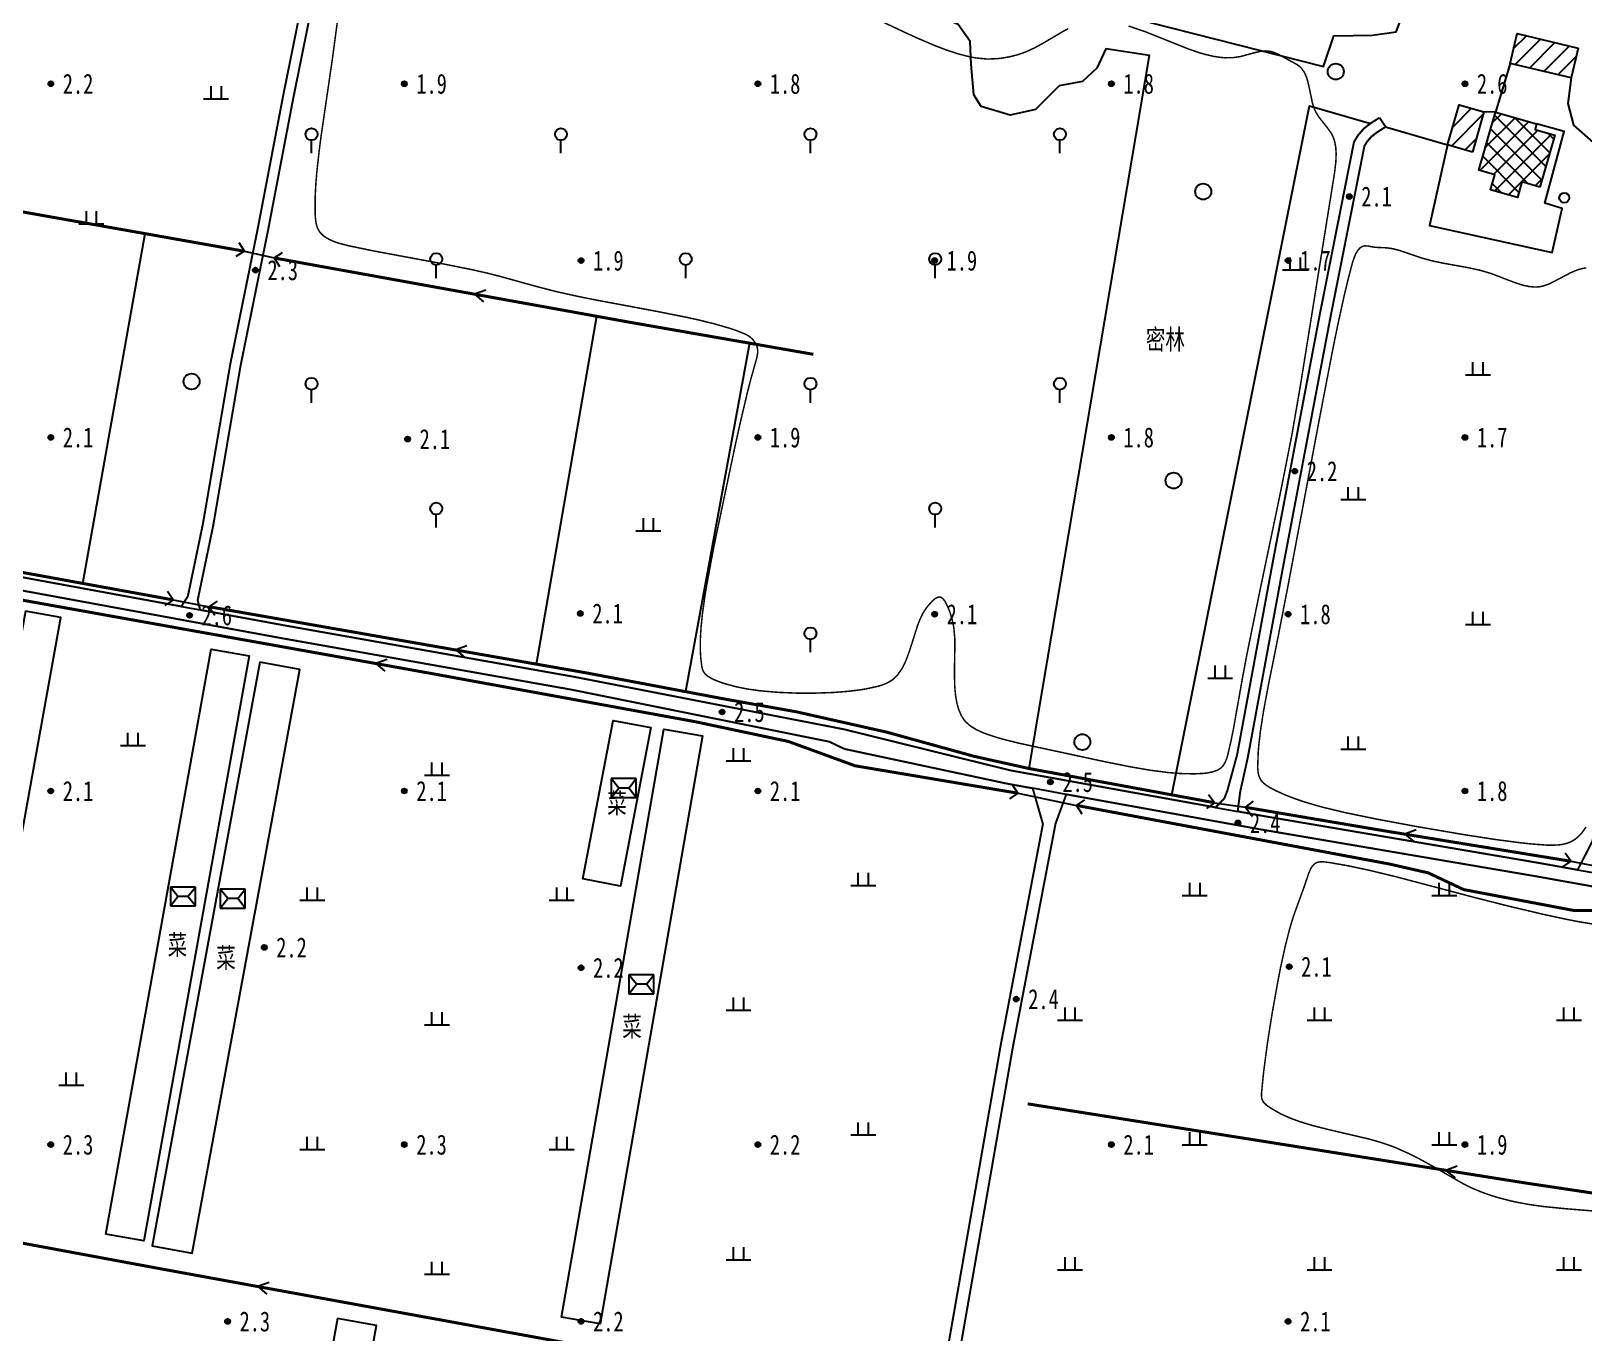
# Model space of a CAD drawing. Header units: metres. Extents: x 494039 to 619385, y 3351420 to 3402703.
# Drawn here: x 587163.4 to 587474.6, y 3393727.7 to 3393988.5 of the extents above; entities that cross this region are included whole.
import ezdxf
from ezdxf.enums import TextEntityAlignment as Align

# ---------------------------------------------------------------- set-up
doc = ezdxf.new("R2010")
doc.units = ezdxf.units.M
for name, pattern in [('2180', [0]), ('4410a', [0]), ('9610', [0])]:
    doc.linetypes.add(name, pattern=pattern)
for name, color, linetype in [('220200', 130, 'Continuous'), ('220900', 130, '2180'), ('261301', 141, 'Continuous'), ('310300', 8, 'Continuous'), ('310500', 8, 'Continuous'), ('330400', 8, 'Continuous'), ('420500', 8, 'Continuous'), ('440100', 8, 'Continuous'), ('510301', 8, 'Continuous'), ('720100', 8, 'Continuous'), ('810100', 8, '9610'), ('810302', 8, 'Continuous'), ('810401', 8, 'Continuous'), ('810501', 8, 'Continuous')]:
    doc.layers.add(name, color=color, linetype=linetype)
doc.layers.add('710101', color=8, linetype='Continuous', lineweight=0)
pattern_1 = [(45, (0, 0), (-1.767766953, 1.767766953), [])]

# ---------------------------------------------------------------- blocks, each defined once
blk = doc.blocks.new('gc170')
at = {"linetype": 'Continuous'}
blk.add_circle((0, 0), 0.5, dxfattribs=at)
blk = doc.blocks.new('gu')
at = {"flags": 128}
for points in [[(3.75, 0), (-3.75, 0)], [(2.71, -0.6), (3.75, 0), (3.75, 0), (2.71, 0.6)]]:
    blk.add_lwpolyline(points, dxfattribs=at)
blk = doc.blocks.new('p_point')
for radius in [0.25, 0.2, 0.15, 0.1, 0.05]:
    blk.add_circle((0, 0), radius)
blk.add_point((0, 0))
blk = doc.blocks.new('vm')
at = {"linetype": 'Continuous'}
for p, q in [((1.25, 0), (-1.25, 0)), ((-0.5, 0), (-0.5, 1.3)), ((0.5, 1.3), (0.5, 0))]:
    blk.add_line(p, q, dxfattribs=at)
blk = doc.blocks.new('v1')
blk.add_circle((0, 0), 0.8)
blk = doc.blocks.new('gc325')
blk.add_line((0, 0), (0, 1.3))
blk.add_circle((0, 1.9), 0.6)
blk = doc.blocks.new('mf')
for p, q in [((1.25, 0.95), (-1.25, 0.95)), ((-1.25, 0.95), (-1.25, -0.95)), ((0.5, 0), (-0.5, 0)), ((1.25, -0.95), (1.25, 0.95)), ((-1.25, -0.95), (1.25, -0.95))]:
    blk.add_line(p, q)
at = {"flags": 128}
for points in [[(-1.25, -0.95), (-0.5, 0), (-1.25, 0.95)], [(1.25, -0.95), (0.5, 0), (1.25, 0.95)]]:
    blk.add_lwpolyline(points, dxfattribs=at)
blk = doc.blocks.new('1-3&1-4')
at = {"layer": '310300', "linetype": 'Continuous'}
h = blk.add_hatch(dxfattribs=at)
h.set_pattern_fill('ANSI31', color=8, scale=20, style=0)
h.set_pattern_definition(pattern_1)
h.paths.add_polyline_path([(587473.4834, 3393985.0752), (587472.0599, 3393979.1235), (587459.8156, 3393982.052), (587461.2391, 3393988.0037)])
h = blk.add_hatch(dxfattribs=at)
h.set_pattern_fill('ANSI31', color=8, scale=20, style=0)
h.set_pattern_definition(pattern_1)
h.paths.add_polyline_path([(587452.2719, 3393964.2906), (587447.3003, 3393965.716), (587449.6099, 3393973.7717), (587454.5815, 3393972.3463)])
at = {"layer": '310500', "linetype": 'Continuous'}
h = blk.add_hatch(dxfattribs=at)
h.set_pattern_fill('ANSI37', color=8, scale=20, style=0)
h.set_pattern_definition([(45, (0, 0), (-1.767766953, 1.767766953), []), (135, (0, 0), (-1.767766953, -1.767766953), [])])
h.paths.add_polyline_path([(587465.776, 3393957.263), (587462.1996, 3393958.2884), (587461.302, 3393955.1573), (587455.8842, 3393956.7106), (587456.7511, 3393959.734), (587453.5332, 3393960.6566), (587456.8708, 3393972.298), (587465.1428, 3393969.9264), (587464.8231, 3393968.8112), (587468.7631, 3393967.6816)])
at = {"layer": '220200', "color": 141, "linetype": 'Continuous', "const_width": 0.6, "flags": 128}
for points in [[(587102.3354, 3393968.9443), (587113.6595, 3393966.0218), (587129.578, 3393958.3142), (587136.688, 3393956.7214), (587206.1429, 3393944.4078)], [(587059.8729, 3393764.3644), (587077.2567, 3393852.2626), (587082.5172, 3393879.2747), (587085.9353, 3393882.8062), (587091.6637, 3393886.2815), (587093.6054, 3393886.5908), (587146.2144, 3393877.2625), (587243.1277, 3393859.8902), (587296.414, 3393850.1584), (587315.1553, 3393846.1884), (587328.5231, 3393841.3134), (587361.1598, 3393835.8171)], [(587191.8419, 3393874.552), (587138.958, 3393884.19), (587122.924, 3393887.2837)], [(587372.8985, 3393833.3762), (587435.8154, 3393821.5885), (587443.4268, 3393819.845), (587450.5266, 3393816.5015), (587472.5661, 3393812.3236), (587480.8627, 3393812.224), (587489.8531, 3393811.5652), (587521.2562, 3393806.6591), (587571.759, 3393797.8682)], [(587363.1297, 3393773.5725), (587463.1242, 3393757.6776), (587540.9296, 3393746.0642), (587562.5168, 3393742.7258)]]:
    blk.add_lwpolyline(points, dxfattribs=at)
for points, elevation in [([(587212.0869, 3393943.0695), (587282.866, 3393930.2681), (587320.1707, 3393923.7551)], 2.5705), ([(587400.5445, 3393833.913), (587363.4259, 3393840.7544), (587352.4209, 3393843.1981), (587334.926, 3393848.0369), (587316.7005, 3393852.1387), (587302.6507, 3393854.6359), (587274.8536, 3393859.8903), (587199.0819, 3393873.1749)], 2.5461), ([(586975.3029, 3393854.1911), (586971.4766, 3393780.7536), (586971.2486, 3393778.3995), (586991.7256, 3393775.148), (587049.5524, 3393766.222), (587119.0809, 3393753.5581), (587189.5482, 3393740.4856), (587270.1814, 3393725.7631), (587296.1809, 3393721.4279), (587344.5556, 3393712.5714)], 2.7528), ([(587472.0037, 3393822.1766), (587434.321, 3393828.3257), (587406.7571, 3393832.9991)], 2.5104)]:
    blk.add_lwpolyline(points, dxfattribs=dict(at, elevation=elevation))
at = {"layer": '220900', "color": 141, "linetype": 'Continuous'}
for p, q in [((587206.1429, 3393944.4078), (587205.0739, 3393946.0981)), ((587206.1429, 3393944.4078), (587204.4526, 3393943.3388)), ((587212.0869, 3393943.0695), (587213.7772, 3393944.1385)), ((587212.0869, 3393943.0695), (587213.1559, 3393941.3792)), ((587191.8419, 3393874.552), (587190.1883, 3393873.427)), ((587191.8419, 3393874.552), (587190.7169, 3393876.2056)), ((587199.0819, 3393873.1749), (587200.7355, 3393874.2999)), ((587199.0819, 3393873.1749), (587200.2069, 3393871.5213)), ((587361.1598, 3393835.8171), (587360.0631, 3393837.4896)), ((587361.1598, 3393835.8171), (587359.4873, 3393834.7204)), ((587372.8985, 3393833.3762), (587374.571, 3393834.4729)), ((587400.5445, 3393833.913), (587398.9395, 3393832.7197)), ((587400.5445, 3393833.913), (587399.3512, 3393835.518)), ((587406.7571, 3393832.9991), (587408.3621, 3393834.1924)), ((587372.8985, 3393833.3762), (587373.9952, 3393831.7037)), ((587406.7571, 3393832.9991), (587407.9504, 3393831.3941)), ((587472.0037, 3393822.1766), (587470.3519, 3393821.049)), ((587472.0037, 3393822.1766), (587470.8761, 3393823.8284))]:
    blk.add_line(p, q, dxfattribs=at)
at = {"layer": '220900', "color": 141, "linetype": '2180', "flags": 128}
for points, elevation in [([(587206.1429, 3393944.4078), (587212.0869, 3393943.0695)], 2.7132), ([(587191.8419, 3393874.552), (587199.0819, 3393873.1749)], 2.5818), ([(587361.1598, 3393835.8171), (587372.8985, 3393833.3762)], 2.6115), ([(587472.0037, 3393822.1766), (587478.858, 3393820.8838)], 2.7602)]:
    blk.add_lwpolyline(points, dxfattribs=dict(at, elevation=elevation))
blk.add_lwpolyline([(587400.5445, 3393833.913), (587406.7571, 3393832.9991)], dxfattribs=at)
at = {"layer": '310300', "color": 8, "linetype": 'Continuous', "flags": 128}
for points, elevation in [([(587473.4834, 3393985.0752), (587472.0599, 3393979.1235), (587459.8156, 3393982.052), (587461.2391, 3393988.0037)], 6.9067), ([(587452.2719, 3393964.2906), (587447.3003, 3393965.716), (587449.6099, 3393973.7717), (587454.5815, 3393972.3463)], 5.3209)]:
    blk.add_lwpolyline(points, close=True, dxfattribs=dict(at, elevation=elevation))
at = {"layer": '310500', "color": 8, "linetype": 'Continuous', "flags": 128}
blk.add_lwpolyline([(587465.776, 3393957.263), (587462.1996, 3393958.2884), (587461.302, 3393955.1573), (587455.8842, 3393956.7106), (587456.7511, 3393959.734), (587453.5332, 3393960.6566), (587456.8708, 3393972.298), (587465.1428, 3393969.9264), (587464.8231, 3393968.8112), (587468.7631, 3393967.6816)], close=True, dxfattribs=at)
at = {"layer": '330400', "color": 8, "linetype": 'Continuous', "flags": 128}
for points, elevation in [([(587162.2585, 3393872.3078), (587140.6261, 3393752.7893), (587147.7509, 3393751.4998), (587169.3834, 3393871.0182)], 3.3905), ([(587178.3534, 3393747.4781), (587199.4864, 3393864.7077), (587207.0867, 3393863.3376), (587185.9537, 3393746.108)], 3.8437), ([(587209.2633, 3393862.0638), (587187.6798, 3393745.1011), (587195.6424, 3393743.6318), (587217.2259, 3393860.5944)], 3.8437), ([(587287.6221, 3393848.9721), (587281.5484, 3393817.2004), (587273.9993, 3393818.6435), (587280.0731, 3393850.4152)], 3.5166)]:
    blk.add_lwpolyline(points, close=True, dxfattribs=dict(at, elevation=elevation))
for points in [[(587269.6734, 3393730.8277), (587290.2263, 3393848.646), (587297.9889, 3393847.2919), (587277.436, 3393729.4735)], [(587224.8098, 3393730.5741), (587209.5666, 3393647.0327), (587217.3749, 3393645.608), (587232.618, 3393729.1494)]]:
    blk.add_lwpolyline(points, close=True, dxfattribs=at)
at = {"layer": '420500', "color": 8, "linetype": 'Continuous', "const_width": 0.4, "flags": 128}
for points in [[(587088.7033, 3393891.8468), (587097.1769, 3393890.4881), (587150.6413, 3393881.1014), (587193.5107, 3393873.233)], [(587326.3896, 3393844.6879), (587323.3814, 3393846.1315), (587271.6916, 3393856.5648), (587213.8118, 3393866.8392), (587150.1776, 3393878.5189), (587096.7424, 3393887.9004), (587094.2903, 3393888.2936), (587088.6841, 3393886.8756)], [(587197.2711, 3393872.5428), (587214.2779, 3393869.4212), (587272.1713, 3393859.1445), (587326.3432, 3393848.6147)], [(587326.3432, 3393848.6147), (587359.7041, 3393840.3773), (587400.7982, 3393832.9672)], [(587364.1303, 3393836.7999), (587359.133, 3393837.701), (587326.3896, 3393844.6879)], [(587628.8484, 3393789.8652), (587587.4694, 3393797.5024), (587517.0068, 3393809.8698), (587464.7822, 3393819.2063), (587409.8731, 3393828.5516), (587370.8718, 3393835.5843)], [(587405.2514, 3393832.1643), (587410.3453, 3393831.2457), (587465.2523, 3393821.9008), (587473.3555, 3393820.4522)]]:
    blk.add_lwpolyline(points, dxfattribs=at)
at = {"layer": '440100', "color": 8, "linetype": '4410a', "const_width": 0.4, "flags": 128}
for points in [[(587193.5107, 3393873.233), (587194.8115, 3393875.2884), (587197.8414, 3393889.8424), (587203.3224, 3393921.8505), (587208.8235, 3393948.9647), (587213.9127, 3393975.5912), (587219.1311, 3394001.4082), (587224.2388, 3394033.391), (587224.8832, 3394041.6721), (587227.348, 3394050.3341), (587228.6095, 3394054.9542)], [(587400.7982, 3393832.9672), (587402.554, 3393834.7815), (587403.1631, 3393836.366), (587405.102, 3393843.5105), (587412.1016, 3393881.3305), (587421.6184, 3393931.4484), (587428.5257, 3393966.2731), (587429.3298, 3393967.6256), (587430.5119, 3393968.9974), (587431.8574, 3393970.0281), (587433.6343, 3393971.1683)], [(587473.3555, 3393820.4522), (587476.3256, 3393826.2154), (587477.7967, 3393833.1023), (587496.5246, 3393934.5657)], [(587316.3925, 3393592.3658), (587323.6522, 3393594.8722), (587335.2896, 3393658.6972), (587346.13, 3393718.9613), (587357.727, 3393785.3518), (587366.1886, 3393829.6376), (587364.1303, 3393836.7999)]]:
    blk.add_lwpolyline(points, dxfattribs=at)
at = {"layer": '440100', "color": 8, "linetype": 'Continuous', "const_width": 0.4, "flags": 128}
for points in [[(587197.2711, 3393872.5428), (587196.7768, 3393874.4926), (587199.8915, 3393889.4536), (587205.3733, 3393921.467), (587210.8704, 3393948.5615), (587215.9598, 3393975.1887), (587221.1845, 3394001.0369), (587226.3122, 3394033.1452), (587226.9469, 3394041.302), (587229.3577, 3394049.7739)], [(587405.2514, 3393832.1643), (587405.392, 3393833.5797), (587405.7377, 3393836.1774), (587407.2546, 3393843.0201), (587414.2698, 3393880.924), (587423.784, 3393931.028), (587430.6157, 3393965.4718), (587431.1272, 3393966.3321), (587432.0343, 3393967.3848), (587433.1259, 3393968.221), (587434.8256, 3393969.3117)], [(587327.753, 3393589.3427), (587325.8204, 3393593.0102), (587337.7177, 3393658.2571), (587348.56, 3393718.5316), (587360.1545, 3393784.9079), (587368.7229, 3393829.753), (587370.8718, 3393835.5843)]]:
    blk.add_lwpolyline(points, dxfattribs=at)
at = {"layer": '710101', "color": 8, "linetype": 'Continuous', "const_width": 0.3, "elevation": 2, "flags": 128}
for points in [[(587224.7436, 3393990.1892), (587223.8228, 3393983.2734), (587221.4833, 3393967.2705), (587221.119, 3393964.4662), (587220.6514, 3393960.2255), (587220.4724, 3393958.0815), (587220.3206, 3393955.1859), (587220.3133, 3393952.1557), (587220.3592, 3393951.2008), (587220.5143, 3393949.9971), (587220.7522, 3393949.1536), (587220.9807, 3393948.6622), (587221.321, 3393948.1602), (587221.9719, 3393947.513), (587222.352, 3393947.2313), (587223.2032, 3393946.7401), (587224.319, 3393946.2687), (587225.001, 3393946.0391), (587226.9758, 3393945.5156), (587231.9277, 3393944.4918), (587245.9231, 3393941.8858), (587251.6717, 3393940.7373), (587254.8102, 3393940.0253), (587257.5917, 3393939.3139), (587264.913, 3393937.2846), (587268.7121, 3393936.3064), (587273.2161, 3393935.3112), (587276.2287, 3393934.7085), (587289.0551, 3393932.3074), (587295.0714, 3393931.1026), (587297.3169, 3393930.6039), (587300.2953, 3393929.8703), (587303.2474, 3393929.0194), (587304.7095, 3393928.5317), (587306.6065, 3393927.7762), (587307.3454, 3393927.3394), (587307.953, 3393926.8147), (587308.5681, 3393925.9901), (587308.8522, 3393925.3729), (587309.0157, 3393924.674), (587309.008, 3393923.9085), (587308.8106, 3393922.9481), (587307.6007, 3393918.6404), (587306.9827, 3393916.2246), (587305.5562, 3393910.1997), (587304.483, 3393905.3879), (587300.6748, 3393887.356), (587299.9562, 3393883.746), (587298.8387, 3393877.7184), (587298.4398, 3393875.3008), (587297.9301, 3393871.6619), (587297.6778, 3393869.2237), (587297.5286, 3393866.771), (587297.5239, 3393864.2981), (587297.5929, 3393863.0516), (587297.8171, 3393861.1766), (587297.9049, 3393860.7982), (587298.1168, 3393860.243), (587298.4469, 3393859.7595), (587298.8806, 3393859.3475), (587299.8994, 3393858.7228), (587300.8434, 3393858.3142), (587302.1384, 3393857.849), (587304.5833, 3393857.166), (587307.0203, 3393856.6811), (587309.4521, 3393856.3409), (587313.0945, 3393856.0241), (587316.7357, 3393855.8759), (587320.3809, 3393855.8631), (587324.037, 3393855.9876), (587327.0984, 3393856.222), (587329.5627, 3393856.5256), (587330.8018, 3393856.7275), (587333.2437, 3393857.2659), (587333.891, 3393857.4662), (587334.9425, 3393857.8885), (587335.3518, 3393858.0998), (587336.0816, 3393858.5787), (587336.4465, 3393858.8851), (587337.1028, 3393859.5783), (587337.9325, 3393860.7854), (587338.5115, 3393861.91), (587338.8206, 3393862.6238), (587339.4601, 3393864.367), (587341.0682, 3393869.4318), (587341.548, 3393870.6635), (587342.0988, 3393871.7952), (587342.683, 3393872.7379), (587343.0271, 3393873.2059), (587344.0241, 3393874.322), (587344.6046, 3393874.8066), (587345.0336, 3393875.0444), (587345.4107, 3393875.1304), (587345.718, 3393875.0786), (587346.0171, 3393874.9026), (587346.1927, 3393874.7396), (587346.55, 3393874.2709), (587347.2276, 3393872.909), (587347.5004, 3393872.2128), (587347.926, 3393870.8664), (587348.2173, 3393869.5675), (587348.3505, 3393868.7199), (587348.5133, 3393866.841), (587348.5426, 3393865.8001), (587348.4487, 3393859.9831), (587348.509, 3393857.2698), (587348.6768, 3393855.4042), (587348.9429, 3393853.8703), (587349.2772, 3393852.6636), (587349.8484, 3393851.3341), (587350.3542, 3393850.5393), (587350.6507, 3393850.1747), (587351.523, 3393849.3732), (587352.827, 3393848.5589), (587354.072, 3393847.985), (587354.8289, 3393847.691), (587357.0277, 3393846.9635), (587358.3441, 3393846.5871), (587361.3954, 3393845.8309), (587377.8984, 3393842.2757), (587383.2992, 3393841.1788), (587387.5625, 3393840.4373), (587391.2998, 3393839.951), (587393.8601, 3393839.7508), (587396.5019, 3393839.6978), (587398.2031, 3393839.7688), (587398.9903, 3393839.8495), (587400.1687, 3393840.0766), (587400.9494, 3393840.344), (587401.3066, 3393840.5174), (587401.7918, 3393840.8348), (587402.1423, 3393841.158), (587402.3834, 3393841.457), (587402.7172, 3393842.0259), (587403.0511, 3393842.8643), (587403.2163, 3393843.4164), (587403.9254, 3393846.4862), (587404.3506, 3393848.5897), (587406.2149, 3393859.1033), (587407.1232, 3393863.9006), (587409.4895, 3393875.4946), (587413.7479, 3393895.8453), (587416.0571, 3393907.4642), (587417.7914, 3393917.4979), (587424.6332, 3393960.1116), (587424.8939, 3393962.331), (587424.9552, 3393963.9074), (587424.8739, 3393965.2397), (587424.6726, 3393966.3328), (587424.517, 3393966.8584), (587424.2441, 3393967.5339), (587423.8959, 3393968.1671), (587423.1894, 3393969.1571), (587421.4808, 3393971.3067), (587420.7942, 3393972.4617), (587420.5608, 3393973.0031), (587420.1942, 3393974.143), (587419.4916, 3393977.5193), (587419.1604, 3393978.843), (587418.981, 3393979.3772), (587418.6085, 3393980.2066), (587418.0024, 3393981.074), (587417.7109, 3393981.3634), (587417.1112, 3393981.8134), (587413.4349, 3393983.824), (587412.5462, 3393984.2333), (587411.7816, 3393984.4641), (587410.7542, 3393984.5516), (587409.7715, 3393984.452), (587408.3917, 3393984.1339), (587405.7246, 3393983.4046), (587404.2671, 3393983.1932), (587402.6788, 3393983.1742), (587401.891, 3393983.2346), (587400.3253, 3393983.47), (587398.7696, 3393983.8302), (587397.6073, 3393984.1648), (587395.2891, 3393984.957), (587386.7152, 3393988.3848), (587383.3354, 3393989.5394)], [(587371.2496, 3393989.0124), (587370.2746, 3393988.4876), (587366.3775, 3393986.1839), (587364.6348, 3393985.2188), (587362.8397, 3393984.3816), (587361.2455, 3393983.8149), (587359.6135, 3393983.3896), (587357.961, 3393983.1006), (587357.1319, 3393983.0076), (587355.4782, 3393982.9292), (587354.6576, 3393982.9471), (587352.8326, 3393983.1279), (587351.6313, 3393983.3406), (587349.2571, 3393983.9368), (587346.9114, 3393984.704), (587344.5855, 3393985.5912), (587341.1209, 3393987.0692), (587338.8211, 3393988.1157), (587330.787, 3393991.8982)], [(587475.0834, 3393941.0717), (587474.1055, 3393940.9117), (587473.1125, 3393940.5997), (587471.8636, 3393940.0578), (587467.9898, 3393938.0203), (587467.4426, 3393937.7793), (587466.5029, 3393937.4529), (587465.7597, 3393937.2955), (587464.7958, 3393937.2343), (587463.623, 3393937.3372), (587462.4357, 3393937.5912), (587460.8355, 3393938.0967), (587455.9726, 3393939.9626), (587453.7537, 3393940.6066), (587451.2626, 3393941.1474), (587446.5784, 3393941.9827), (587444.1153, 3393942.4983), (587442.0607, 3393943.0642), (587437.7048, 3393944.5551), (587436.3448, 3393944.9044), (587435.1265, 3393945.0911), (587432.6947, 3393945.1957), (587431.3552, 3393945.4511), (587430.6677, 3393945.4852), (587430.302, 3393945.4036), (587429.893, 3393945.1917), (587429.6711, 3393945.0122), (587429.2739, 3393944.5506), (587428.8786, 3393943.8687), (587428.6802, 3393943.4242), (587428.2125, 3393942.0642), (587427.396, 3393938.9663), (587426.5784, 3393935.5671), (587425.1841, 3393929.1956), (587424.2547, 3393924.6232), (587421.41, 3393909.8309), (587415.3674, 3393877.7004), (587413.0982, 3393866.0053), (587411.3832, 3393857.5347), (587410.406, 3393852.2991), (587409.802, 3393848.4316), (587409.4542, 3393845.4751), (587409.3293, 3393843.9711), (587409.2244, 3393840.9701), (587409.3159, 3393839.9079), (587409.502, 3393839.1696), (587409.8866, 3393838.4262), (587410.298, 3393837.9462), (587410.9134, 3393837.4299), (587411.75, 3393836.8982), (587412.9118, 3393836.2948), (587414.9326, 3393835.3911), (587416.9564, 3393834.6192), (587418.3072, 3393834.1615), (587421.0125, 3393833.3496), (587422.7059, 3393832.8961), (587426.7797, 3393831.9235), (587433.0622, 3393830.6242), (587440.9283, 3393829.165), (587450.285, 3393827.5589), (587456.8319, 3393826.5429), (587462.0136, 3393825.8673), (587464.2772, 3393825.6318), (587467.1759, 3393825.4134), (587468.13, 3393825.389), (587469.5982, 3393825.4557), (587470.2447, 3393825.5438), (587471.2404, 3393825.7823), (587472.0622, 3393826.1095), (587472.7223, 3393826.4939), (587473.403, 3393827.0276), (587474.0853, 3393827.7187), (587475.043, 3393829.0139)], [(587477.7379, 3393809.3857), (587474.0097, 3393809.9871), (587471.6803, 3393810.4295), (587466.5742, 3393811.5184), (587459.6555, 3393813.1542), (587452.6889, 3393814.9186), (587437.0597, 3393819.0485), (587431.7271, 3393820.3424), (587427.4299, 3393821.2577), (587423.5655, 3393821.9328), (587422.2315, 3393822.0816), (587421.8128, 3393822.0774), (587421.1887, 3393821.9701), (587420.7218, 3393821.7454), (587420.192, 3393821.228), (587419.8501, 3393820.6811), (587419.465, 3393819.7991), (587418.5049, 3393816.9393), (587416.4538, 3393811.3339), (587415.648, 3393808.671), (587414.7756, 3393805.2634), (587413.8602, 3393801.0954), (587413.3038, 3393798.2827), (587412.1587, 3393791.8777), (587411.575, 3393788.2741), (587411.136, 3393785.3623), (587410.4447, 3393780.1784), (587409.9824, 3393775.6283), (587409.9821, 3393775.177), (587410.0761, 3393774.5408), (587410.353, 3393773.9544), (587410.9671, 3393773.3276), (587411.976, 3393772.6262), (587413.8042, 3393771.5915), (587415.684, 3393770.7398), (587417.6029, 3393770.0275), (587420.0412, 3393769.2795), (587423.5002, 3393768.4012), (587431.43, 3393766.5489), (587433.8657, 3393765.8577), (587436.0032, 3393765.1279), (587437.1033, 3393764.6924), (587439.2701, 3393763.7262), (587441.8237, 3393762.4401), (587444.9624, 3393760.705), (587450.1454, 3393757.7137), (587451.9977, 3393756.7715), (587454.1443, 3393755.8641), (587456.229, 3393755.1407), (587457.4063, 3393754.7862), (587459.7934, 3393754.1659), (587461.2427, 3393753.8459), (587463.6802, 3393753.3952), (587466.4816, 3393753.0019), (587470.9878, 3393752.5534), (587481.2992, 3393751.7175)]]:
    blk.add_lwpolyline(points, dxfattribs=at)
at = {"layer": '810100', "color": 8, "linetype": '9610', "flags": 128}
for points in [[(587427.6268, 3394021.1298), (587426.8142, 3394017.6597), (587423.1687, 3394015.25), (587417.7976, 3394012.4021), (587411.2928, 3394012.2427), (587406.9047, 3394013.2036), (587396.7507, 3394015.5787), (587394.4221, 3394014.7664), (587391.0709, 3394009.4381), (587389.6137, 3394002.9836), (587387.6975, 3393990.2133), (587422.4413, 3393981.4525), (587424.4627, 3393987.5728), (587432.2365, 3393987.7099), (587437.0119, 3393988.3485), (587438.1592, 3393991.5103), (587445.8978, 3394014.3801)], [(587363.4259, 3393840.7544), (587387.5167, 3393983.639), (587378.7644, 3393984.9377), (587376.9808, 3393981.1165), (587374.1486, 3393978.4069), (587369.473, 3393977.5258), (587364.7057, 3393972.7938), (587359.6353, 3393971.6593), (587353.8329, 3393973.401), (587352.3112, 3393975.7703), (587351.8174, 3393981.922), (587351.5823, 3393986.4553), (587349.2057, 3393989.8204), (587344.5277, 3393991.871), (587337.8108, 3393994.1572), (587344.1876, 3394020.4092)], [(587459.8156, 3393982.052), (587456.8708, 3393972.298), (587454.5815, 3393972.3463)], [(587472.0599, 3393979.1235), (587471.4001, 3393973.9917), (587472.4957, 3393969.6836), (587476.4716, 3393966.2213), (587479.9042, 3393963.9965), (587491.1438, 3393961.1617)], [(587447.3003, 3393965.716), (587443.641, 3393949.5336), (587468.218, 3393944.1261), (587470.2801, 3393952.9936), (587466.8049, 3393954.0373), (587470.6781, 3393968.411), (587465.1428, 3393969.9264)], [(587193.5107, 3393873.233), (587197.2711, 3393872.5428)], [(587370.8718, 3393835.5843), (587364.1303, 3393836.7999)], [(587400.7982, 3393832.9672), (587405.2514, 3393832.1643)], [(587473.3555, 3393820.4522), (587477.5294, 3393819.706)]]:
    blk.add_lwpolyline(points, dxfattribs=at)
for points, elevation in [([(587391.9956, 3393835.4887), (587419.6323, 3393973.5747), (587431.8574, 3393970.0281)], 2.8316), ([(587434.8256, 3393969.3117), (587433.6343, 3393971.1683)], 3.0904), ([(587434.8256, 3393969.3117), (587447.3003, 3393965.716)], 3.0725), ([(587173.7471, 3393877.8498), (587186.2594, 3393947.9329)], 3.0537), ([(587264.6652, 3393861.6803), (587276.7457, 3393931.3751)], 2.5258), ([(587307.3811, 3393925.988), (587294.5812, 3393856.1612)], 2.5258)]:
    blk.add_lwpolyline(points, dxfattribs=dict(at, elevation=elevation))
at = {"layer": '261301', "color": 141, "linetype": 'Continuous', "xscale": 2, "yscale": 2}
for p, rotation in [((587259.6336, 3393934.47, 2.906), 169.750205963409), ((587255.8764, 3393863.2244, 2.906), 170.0366848609744), ((587239.8564, 3393860.4766, 2.906), 169.8361496326786), ((587446.1167, 3393826.4009, 2.668), 170.7299637930827), ((587454.3775, 3393759.0679, 2.668), 170.9706060670377), ((587216.2021, 3393735.619, 2.906), 169.6528031382367)]:
    blk.add_blockref('gu', p, dxfattribs=dict(at, rotation=rotation))
at = {"layer": '330400', "color": 8, "linetype": 'Continuous', "xscale": 2, "yscale": 2}
for p in [(587282.173, 3393836.8407), (587193.8172, 3393815.1179), (587203.8149, 3393814.691), (587285.7214, 3393797.5191)]:
    blk.add_blockref('mf', p, dxfattribs=at)
at = {"layer": '510301', "color": 8, "linetype": 'Continuous', "xscale": 2, "yscale": 2}
blk.add_blockref('gc170', (587470.6852, 3393955.1272, 3.5337), dxfattribs=at)
at = {"layer": '720100', "color": 8, "linetype": 'Continuous', "xscale": 2, "yscale": 2, "zscale": 2}
for p in [(587167.3452, 3393977.9664, 2.1744), (587238.2, 3393977.9665, 1.9216), (587309.0548, 3393977.9667, 1.7649), (587379.9096, 3393977.9668, 1.7695), (587450.7644, 3393977.9669, 2.5967), (587427.5938, 3393955.3736, 2.093), (587273.6273, 3393942.5392, 1.9208), (587344.4821, 3393942.5393, 1.9054), (587415.3369, 3393942.5395, 1.7169), (587208.3608, 3393940.6186, 2.2517), (587167.3451, 3393907.1116, 2.0537), (587238.8544, 3393906.7754, 2.0744), (587309.0547, 3393907.1119, 1.9072), (587379.9095, 3393907.112, 1.8284), (587450.7642, 3393907.1122, 1.749), (587416.6752, 3393900.341, 2.1799), (587195.1431, 3393871.4579, 2.5599), (587273.4713, 3393871.8306, 2.0666), (587344.482, 3393871.6846, 2.0823), (587415.3368, 3393871.6847, 1.8145), (587301.8957, 3393852.0852, 2.4798), (587367.6852, 3393838.0606, 2.4818), (587167.3449, 3393836.2568, 2.1304), (587238.1997, 3393836.2569, 2.1433), (587309.0545, 3393836.2571, 2.0956), (587450.7641, 3393836.2574, 1.8273), (587405.2805, 3393829.8562, 2.3523), (587210.1221, 3393804.9183, 2.1844), (587273.6271, 3393800.8296, 2.1806), (587415.5428, 3393801.0634, 2.0622), (587360.834, 3393794.5556, 2.3745), (587167.3448, 3393765.402, 2.2596), (587238.1996, 3393765.4022, 2.2953), (587309.0544, 3393765.4023, 2.1731), (587379.9092, 3393765.4024, 2.1002), (587450.764, 3393765.4026, 1.898), (587202.7721, 3393729.9747, 2.3035), (587273.6269, 3393729.9748, 2.1783), (587415.3365, 3393729.9751, 2.0989)]:
    blk.add_blockref('p_point', p, dxfattribs=at)
at = {"layer": '810302', "color": 8, "linetype": 'Continuous', "xscale": 2, "yscale": 2}
for p in [(587200.4621, 3393974.8567), (587175.4621, 3393949.8567), (587416.7181, 3393940.5846, 2.8573), (587453.3737, 3393919.5646), (587428.3737, 3393894.5646), (587287.1003, 3393888.3354, 2.5258), (587453.3737, 3393869.5646), (587401.7072, 3393858.8023, 2.8573), (587183.8047, 3393845.3136, 3.4521), (587428.3737, 3393844.5646), (587305.1742, 3393842.2659), (587244.7387, 3393839.3464), (587330.1742, 3393817.2659), (587219.7387, 3393814.3464), (587269.7387, 3393814.3464), (587396.6135, 3393815.2687), (587446.6135, 3393815.2687), (587305.1742, 3393792.2659), (587244.7387, 3393789.3464), (587371.6135, 3393790.2687), (587421.6135, 3393790.2687), (587471.6135, 3393790.2687), (587171.436, 3393777.2703, 3.4521), (587330.1742, 3393767.2659), (587219.7387, 3393764.3464), (587269.7387, 3393764.3464), (587396.6135, 3393765.2687), (587446.6135, 3393765.2687), (587305.1742, 3393742.2659), (587244.7387, 3393739.3464), (587371.6135, 3393740.2687), (587421.6135, 3393740.2687), (587471.6135, 3393740.2687)]:
    blk.add_blockref('vm', p, dxfattribs=at)
at = {"layer": '810401', "color": 8, "linetype": 'Continuous', "xscale": 2, "yscale": 2}
for p in [(587219.5939, 3393964.0453), (587269.5939, 3393964.0453), (587319.5939, 3393964.0453), (587369.5939, 3393964.0453), (587244.5939, 3393939.0453), (587294.5939, 3393939.0453), (587344.5939, 3393939.0453), (587219.5939, 3393914.0453), (587319.5939, 3393914.0453), (587369.5939, 3393914.0453), (587244.5939, 3393889.0453), (587344.5939, 3393889.0453), (587319.5939, 3393864.0453)]:
    blk.add_blockref('gc325', p, dxfattribs=at)
at = {"layer": '810501', "color": 8, "linetype": 'Continuous', "xscale": 2, "yscale": 2}
for p in [(587424.871, 3393980.4063, 3.656), (587398.3102, 3393956.3543, 3.656), (587195.5568, 3393918.3069, 3.69), (587392.3789, 3393898.4543, 3.656), (587374.0866, 3393846.0509, 3.656)]:
    blk.add_blockref('v1', p, dxfattribs=at)
at = {"color": 8, "linetype": 'Continuous', "width": 0.75}
blk.add_text('密林', height=4, dxfattribs=at).set_placement((587390.7269, 3393926.8496), align=Align.MIDDLE)
at = {"color": 8, "width": 0.75}
for p in [(587280.8107, 3393833.8078, 3.5166), (587192.7201, 3393805.4078, 3.8437), (587202.4528, 3393802.8478, 3.8437), (587283.8311, 3393789.0598, 3.5761)]:
    blk.add_text('菜', height=4, dxfattribs=at).set_placement(p, align=Align.MIDDLE_CENTER)
at = {"layer": '720100', "color": 8, "width": 0.75}
for s, p in [('2.2', (587169.7452, 3393977.9664, 2.1744)), ('1.9', (587240.6, 3393977.9665, 1.9216)), ('1.8', (587311.4548, 3393977.9667, 1.7649)), ('1.8', (587382.3096, 3393977.9668, 1.7695)), ('2.6', (587453.1644, 3393977.9669, 2.5967)), ('2.1', (587429.9938, 3393955.3736, 2.093)), ('1.9', (587276.0273, 3393942.5392, 1.9208)), ('1.9', (587346.8821, 3393942.5393, 1.9054)), ('1.7', (587417.7369, 3393942.5395, 1.7169)), ('2.3', (587210.7608, 3393940.6186, 2.2517)), ('2.1', (587169.7451, 3393907.1116, 2.0537)), ('2.1', (587241.2544, 3393906.7754, 2.0744)), ('1.9', (587311.4547, 3393907.1119, 1.9072)), ('1.8', (587382.3095, 3393907.112, 1.8284)), ('1.7', (587453.1642, 3393907.1122, 1.749)), ('2.2', (587419.0752, 3393900.341, 2.1799)), ('2.6', (587197.5431, 3393871.4579, 2.5599)), ('2.1', (587275.8713, 3393871.8306, 2.0666)), ('2.1', (587346.882, 3393871.6846, 2.0823)), ('1.8', (587417.7368, 3393871.6847, 1.8145)), ('2.5', (587304.2957, 3393852.0852, 2.4798)), ('2.5', (587370.0852, 3393838.0606, 2.4818)), ('2.1', (587169.7449, 3393836.2568, 2.1304)), ('2.1', (587240.5997, 3393836.2569, 2.1433)), ('2.1', (587311.4545, 3393836.2571, 2.0956)), ('1.8', (587453.1641, 3393836.2574, 1.8273)), ('2.4', (587407.6805, 3393829.8562, 2.3523)), ('2.2', (587212.5221, 3393804.9183, 2.1844)), ('2.2', (587276.0271, 3393800.8296, 2.1806)), ('2.1', (587417.9428, 3393801.0634, 2.0622)), ('2.4', (587363.234, 3393794.5556, 2.3745)), ('2.3', (587169.7448, 3393765.402, 2.2596)), ('2.3', (587240.5996, 3393765.4022, 2.2953)), ('2.2', (587311.4544, 3393765.4023, 2.1731)), ('2.1', (587382.3092, 3393765.4024, 2.1002)), ('1.9', (587453.164, 3393765.4026, 1.898)), ('2.3', (587205.1721, 3393729.9747, 2.3035)), ('2.2', (587276.0269, 3393729.9748, 2.1783)), ('2.1', (587417.7365, 3393729.9751, 2.0989))]:
    blk.add_text(s, height=4, dxfattribs=at).set_placement(p, align=Align.MIDDLE_LEFT)

msp = doc.modelspace()

# ---------------------------------------------------------------- block references
msp.add_blockref('1-3&1-4', (0, 0))

doc.saveas('drawing.dxf')
